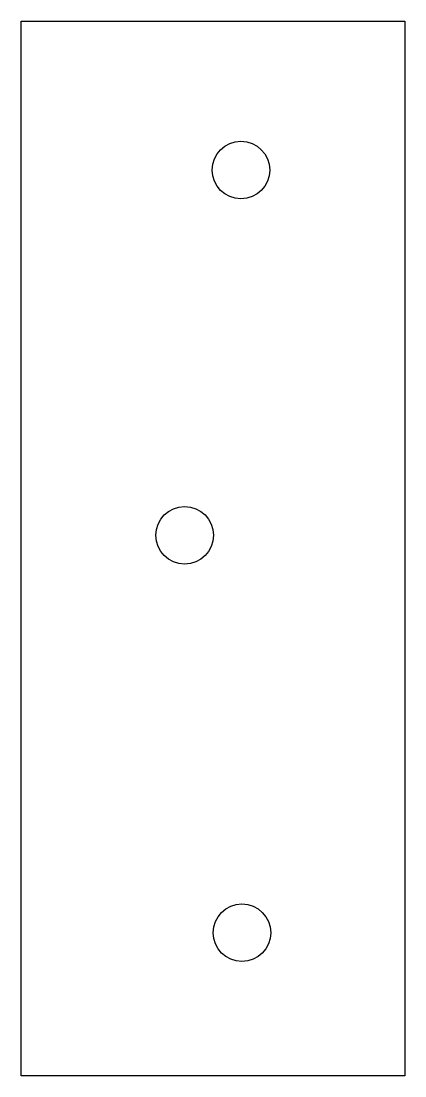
# Model space of a CAD drawing. Header units: millimetres. Extents: x -8 to 32, y 18 to 128.
import ezdxf

# ---------------------------------------------------------------- set-up
doc = ezdxf.new("R2010")
doc.units = ezdxf.units.MM
doc.layers.get('0').update_dxf_attribs({"linetype": 'CONTINUOUS'})

msp = doc.modelspace()

# ---------------------------------------------------------------- linework, layer by layer
msp.add_lwpolyline([(-7.56, 127.99), (32.44, 127.99), (32.44, 17.99), (-7.56, 17.99)], close=True)
for centre in [(15.36, 112.46), (9.49, 74.37), (15.46, 32.92)]:
    msp.add_circle(centre, 3)

doc.saveas('drawing.dxf')
